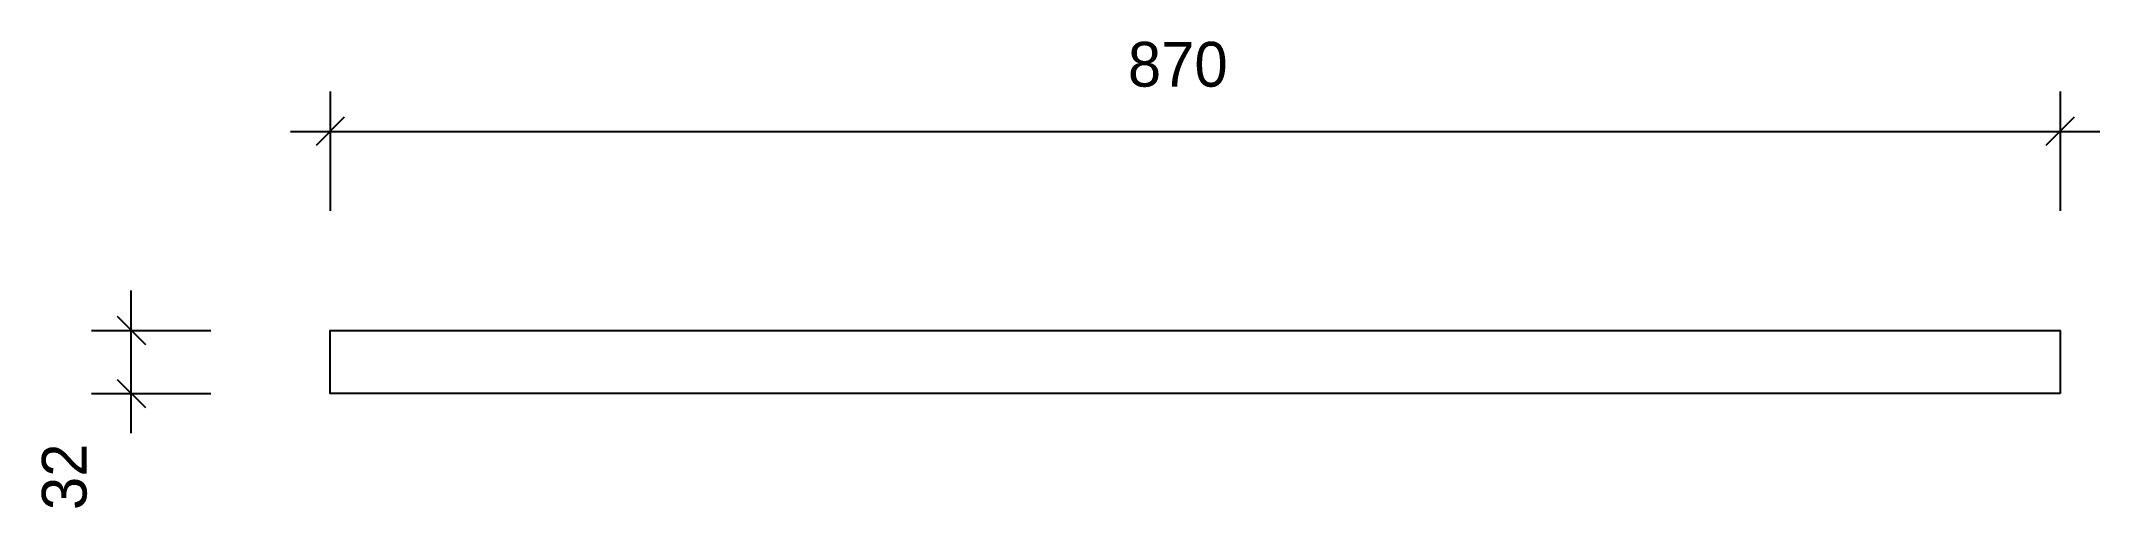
# Model space of a CAD drawing. Header units: millimetres. Extents: x -145 to 890, y -57 to 177.
import ezdxf
from ezdxf.enums import TextEntityAlignment as Align

# ---------------------------------------------------------------- set-up
doc = ezdxf.new("R2010")
doc.units = ezdxf.units.MM
for name, color, linetype in [('CONTOUR', 7, 'CONTINUOUS'), ('DIMLINES', 7, 'CONTINUOUS'), ('DIMLINESTEXT', 7, 'CONTINUOUS')]:
    doc.layers.add(name, color=color, linetype=linetype)

msp = doc.modelspace()

# ---------------------------------------------------------------- linework, layer by layer
at = {"layer": 'CONTOUR', "color": 0, "linetype": '0'}
msp.add_lwpolyline([(870, 0), (0, 0), (0, 31.75), (870, 31.75), (870, 0)], dxfattribs=at)
at = {"layer": 'DIMLINES', "color": 0}
for p, q in [((0, 151.75), (0, 91.75)), ((870, 151.75), (870, 91.75)), ((7.071, 138.821), (-7.071, 124.679)), ((877.071, 138.821), (862.929, 124.679)), ((-20, 131.75), (890, 131.75)), ((-100, -20), (-100, 51.75)), ((-120, 31.75), (-60, 31.75)), ((-107.071, 38.821), (-92.929, 24.679)), ((-120, 0), (-60, 0)), ((-107.071, 7.071), (-92.929, -7.071))]:
    msp.add_line(p, q, dxfattribs=at)

# ---------------------------------------------------------------- texts
at = {"layer": 'DIMLINESTEXT'}
msp.add_text('870', height=22.5, dxfattribs=at).set_placement((401.195, 176.75), align=Align.TOP_LEFT)
msp.add_text('32', height=22.5, rotation=90, dxfattribs=at).set_placement((-145, -58.573), align=Align.TOP_LEFT)

doc.saveas('drawing.dxf')
